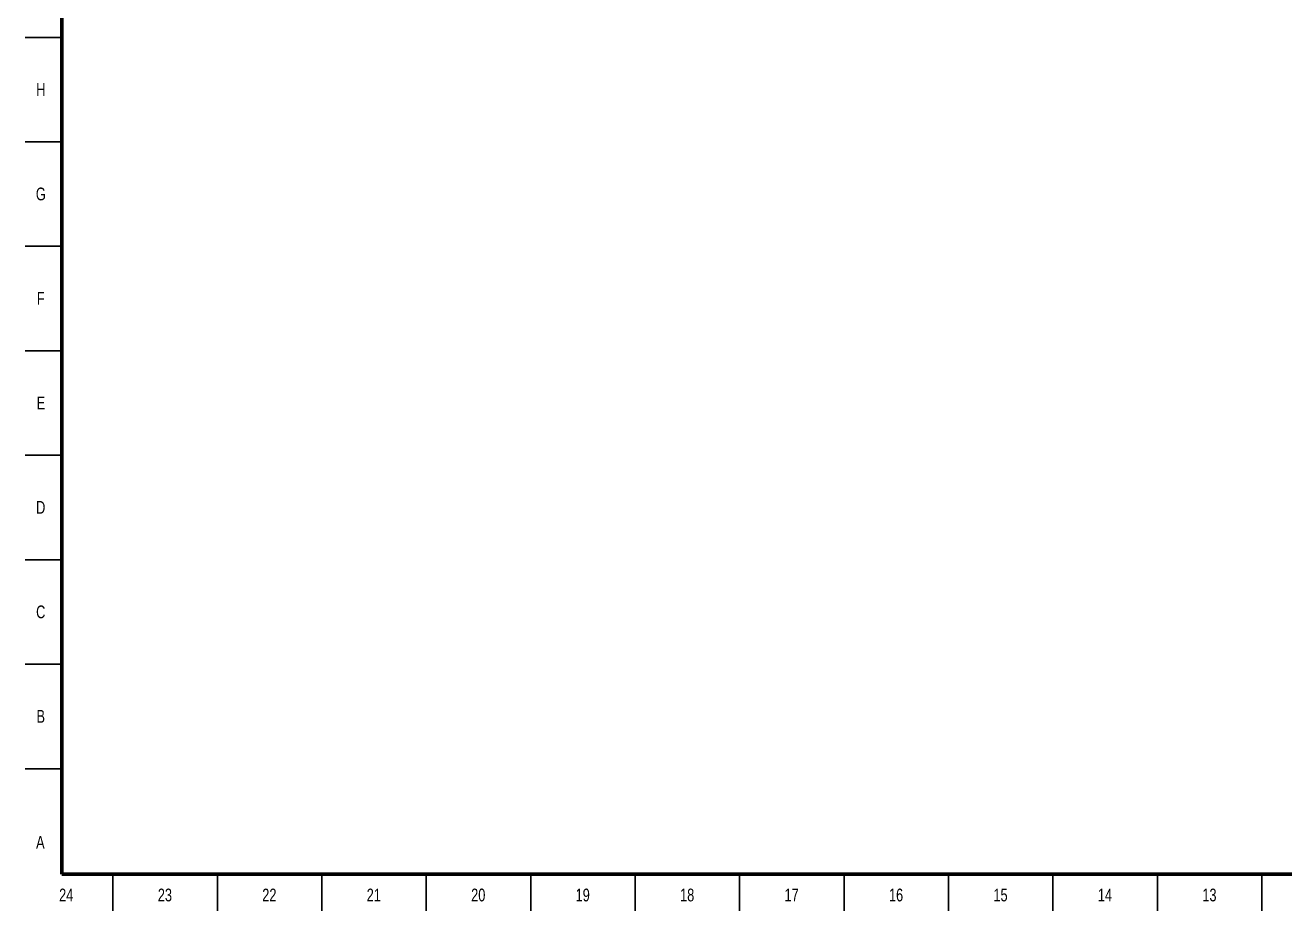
# Model space of a CAD drawing. Header units: millimetres. Extents: x 2 to 1187, y 2 to 839.
# Drawn here: x 2 to 605, y 2 to 426 of the extents above; entities that cross this region are included whole.
import ezdxf

# ---------------------------------------------------------------- set-up
doc = ezdxf.new("R2010")
doc.units = ezdxf.units.MM
doc.styles.add('SLDTEXTSTYLE1', font='TXT', dxfattribs={"width": 0.75})

msp = doc.modelspace()

# ---------------------------------------------------------------- linework, layer by layer
at = {"color": 7, "linetype": 'Continuous', "lineweight": 70}
for p, q in [((20, 20), (20, 821)), ((1169, 20), (20, 20))]:
    msp.add_line(p, q, dxfattribs=at)
at = {"color": 7, "linetype": 'Continuous', "lineweight": 35}
for p, q in [((20, 420.5), (2.5, 420.5)), ((2.5, 420.5), (20, 420.5)), ((20, 370.5), (2.5, 370.5)), ((20, 320.5), (2.5, 320.5)), ((20, 270.5), (2.5, 270.5)), ((20, 220.5), (2.5, 220.5)), ((20, 170.5), (2.5, 170.5)), ((20, 120.5), (2.5, 120.5)), ((20, 70.5), (2.5, 70.5)), ((44.5, 20), (44.5, 2.5)), ((94.5, 20), (94.5, 2.5)), ((144.5, 20), (144.5, 2.5)), ((194.5, 20), (194.5, 2.5)), ((244.5, 20), (244.5, 2.5)), ((294.5, 20), (294.5, 2.5)), ((344.5, 20), (344.5, 2.5)), ((394.5, 20), (394.5, 2.5)), ((444.5, 20), (444.5, 2.5)), ((494.5, 20), (494.5, 2.5)), ((544.5, 20), (544.5, 2.5)), ((594.5, 20), (594.5, 2.5)), ((594.5, 2.5), (594.5, 20))]:
    msp.add_line(p, q, dxfattribs=at)

# ---------------------------------------------------------------- texts
at = {"color": 7, "linetype": 'Continuous', "lineweight": 0, "attachment_point": 2, "style": 'SLDTEXTSTYLE1'}
for s, insert, char_height in [('H', (9.99, 398.61), 6.1), ('G', (9.98, 348.61), 6.1), ('F', (9.94, 298.61), 6.1), ('E', (10.01, 248.61), 6.1), ('D', (9.93, 198.61), 6.1), ('C', (9.94, 148.61), 6.1), ('B', (9.95, 98.61), 6.1), ('A', (9.76, 38.36), 6.1), ('24', (22.13, 13.11), 6.096), ('23', (69.38, 13.11), 6.096), ('22', (119.38, 13.11), 6.096), ('21', (169.38, 13.11), 6.096), ('20', (219.38, 13.11), 6.096), ('19', (269.38, 13.11), 6.096), ('18', (319.38, 13.11), 6.096), ('17', (369.38, 13.11), 6.096), ('16', (419.38, 13.11), 6.096), ('15', (469.38, 13.11), 6.096), ('14', (519.38, 13.11), 6.096), ('13', (569.38, 13.11), 6.096)]:
    msp.add_mtext(s, dxfattribs=dict(at, insert=insert, char_height=char_height))

doc.saveas('drawing.dxf')
